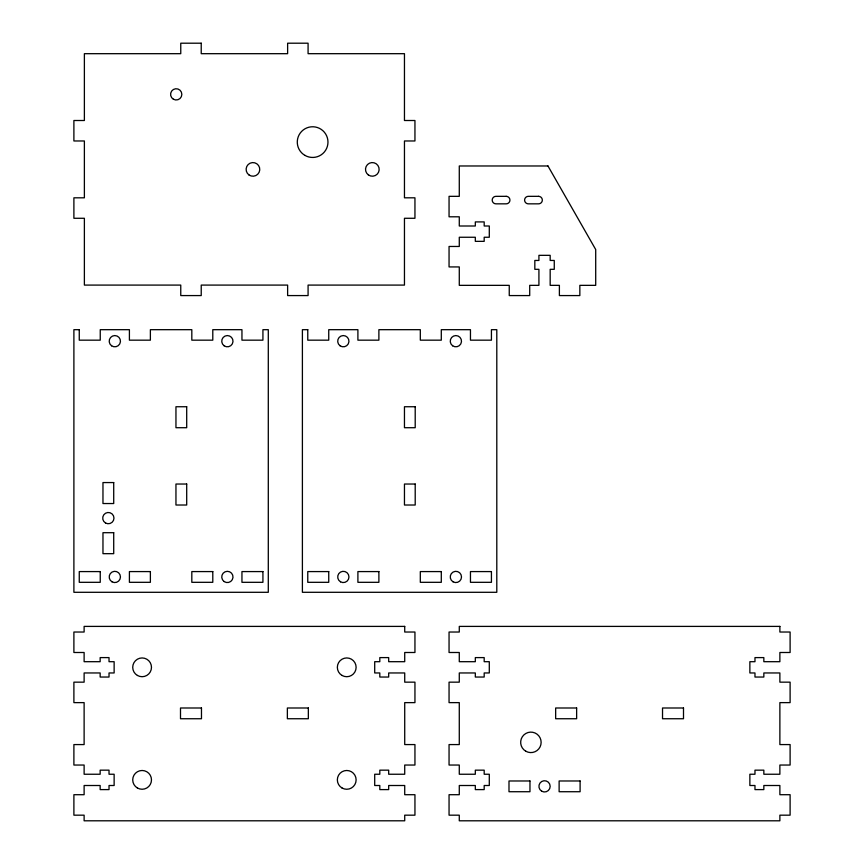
<?xml version="1.0" encoding="UTF-8"?>
<svg xmlns="http://www.w3.org/2000/svg" width="864" height="864" viewBox="0 0 864 864"><rect width="100%" height="100%" fill="white"/><g stroke="black" fill="none" stroke-linecap="round" stroke-linejoin="round"><path stroke-width="1.3" d="M201.226 43.2L180.76 43.2L180.76 53.687L84.38 53.687L84.38 120.506L73.894 120.506L73.894 140.972L84.38 140.972L84.38 197.813L73.894 197.813L73.894 218.279L84.38 218.279L84.38 285.088L180.76 285.088L180.76 295.574L201.226 295.574L201.226 285.088L287.626 285.088L287.626 295.574L308.081 295.574L308.081 285.088L404.46 285.088L404.46 218.279L414.947 218.279L414.947 197.813L404.46 197.813L404.46 140.972L414.947 140.972L414.947 120.506L404.46 120.506L404.46 53.687L308.081 53.687L308.081 43.2L287.626 43.2L287.626 53.687L201.226 53.687L201.226 43.2M547.96 165.974L459.281 165.974L459.281 196.333L449.053 196.333L449.053 216.799L459.281 216.799L459.281 226.001L475.319 226.001L475.319 221.908L484.186 221.908L484.186 226.001L489.294 226.001L489.294 237.254L484.186 237.254L484.186 241.348L475.319 241.348L475.319 237.254L459.281 237.254L459.281 246.467L449.053 246.467L449.053 266.933L459.281 266.933L459.281 285.347L509.252 285.347L509.252 295.574L529.708 295.574L529.708 285.347L538.92 285.347L538.92 269.32L534.827 269.32L534.827 260.453L538.92 260.453L538.92 255.334L550.174 255.334L550.174 260.453L554.267 260.453L554.267 269.32L550.174 269.32L550.174 285.347L559.386 285.347L559.386 295.574L579.841 295.574L579.841 285.347L595.706 285.347L595.706 249.534L547.96 165.974M506.174 196.333L495.947 196.333A3.748 3.748 0 0 0 492.199 200.081A3.748 3.748 0 0 0 495.947 203.839L506.174 203.839A3.748 3.748 0 0 0 509.933 200.081A3.748 3.748 0 0 0 506.174 196.333M538.574 196.333L528.347 196.333A3.748 3.748 0 0 0 524.599 200.081A3.748 3.748 0 0 0 528.347 203.839L538.574 203.839A3.748 3.748 0 0 0 542.333 200.081A3.748 3.748 0 0 0 538.574 196.333M79.261 329.681L73.894 329.681L73.894 592.294L268.294 592.294L268.294 329.681L262.926 329.681L262.926 340.168L241.952 340.168L241.952 329.681L212.792 329.681L212.792 340.168L191.819 340.168L191.819 329.681L150.379 329.681L150.379 340.168L129.406 340.168L129.406 329.681L100.246 329.681L100.246 340.168L79.261 340.168L79.261 329.681M307.768 329.681L302.4 329.681L302.4 592.294L496.8 592.294L496.8 329.681L491.432 329.681L491.432 340.168L470.459 340.168L470.459 329.681L441.299 329.681L441.299 340.168L420.314 340.168L420.314 329.681L378.886 329.681L378.886 340.168L357.901 340.168L357.901 329.681L328.741 329.681L328.741 340.168L307.768 340.168L307.768 329.681M186.7 406.739L175.954 406.739L175.954 427.712L186.7 427.712L186.7 406.739M415.206 406.739L404.46 406.739L404.46 427.712L415.206 427.712L415.206 406.739M113.713 482.566L102.967 482.566L102.967 503.539L113.713 503.539L113.713 482.566M186.7 484.034L175.954 484.034L175.954 505.019L186.7 505.019L186.7 484.034M415.206 484.034L404.46 484.034L404.46 505.019L415.206 505.019L415.206 484.034M113.713 532.699L102.967 532.699L102.967 553.673L113.713 553.673L113.713 532.699M100.246 571.579L79.261 571.579L79.261 582.314L100.246 582.314L100.246 571.579M150.379 571.579L129.406 571.579L129.406 582.314L150.379 582.314L150.379 571.579M212.792 571.579L191.819 571.579L191.819 582.314L212.792 582.314L212.792 571.579M262.926 571.579L241.952 571.579L241.952 582.314L262.926 582.314L262.926 571.579M328.741 571.579L307.768 571.579L307.768 582.314L328.741 582.314L328.741 571.579M378.886 571.579L357.901 571.579L357.901 582.314L378.886 582.314L378.886 571.579M441.299 571.579L420.314 571.579L420.314 582.314L441.299 582.314L441.299 571.579M491.432 571.579L470.459 571.579L470.459 582.314L491.432 582.314L491.432 571.579M404.719 626.4L84.121 626.4L84.121 632.027L73.894 632.027L73.894 652.493L84.121 652.493L84.121 661.694L100.159 661.694L100.159 657.601L109.026 657.601L109.026 661.694L114.134 661.694L114.134 672.959L109.026 672.959L109.026 677.041L100.159 677.041L100.159 672.959L84.121 672.959L84.121 682.16L73.894 682.16L73.894 702.626L84.121 702.626L84.121 744.574L73.894 744.574L73.894 765.04L84.121 765.04L84.121 774.241L100.159 774.241L100.159 770.159L109.026 770.159L109.026 774.241L114.134 774.241L114.134 785.506L109.026 785.506L109.026 789.599L100.159 789.599L100.159 785.506L84.121 785.506L84.121 794.707L73.894 794.707L73.894 815.173L84.121 815.173L84.121 820.8L404.719 820.8L404.719 815.173L414.947 815.173L414.947 794.707L404.719 794.707L404.719 785.506L388.681 785.506L388.681 789.599L379.814 789.599L379.814 785.506L374.706 785.506L374.706 774.241L379.814 774.241L379.814 770.159L388.681 770.159L388.681 774.241L404.719 774.241L404.719 765.04L414.947 765.04L414.947 744.574L404.719 744.574L404.719 702.626L414.947 702.626L414.947 682.16L404.719 682.16L404.719 672.959L388.681 672.959L388.681 677.041L379.814 677.041L379.814 672.959L374.706 672.959L374.706 661.694L379.814 661.694L379.814 657.601L388.681 657.601L388.681 661.694L404.719 661.694L404.719 652.493L414.947 652.493L414.947 632.027L404.719 632.027L404.719 626.4M779.879 626.4L459.281 626.4L459.281 632.027L449.053 632.027L449.053 652.493L459.281 652.493L459.281 661.694L475.319 661.694L475.319 657.601L484.186 657.601L484.186 661.694L489.294 661.694L489.294 672.959L484.186 672.959L484.186 677.041L475.319 677.041L475.319 672.959L459.281 672.959L459.281 682.16L449.053 682.16L449.053 702.626L459.281 702.626L459.281 744.574L449.053 744.574L449.053 765.04L459.281 765.04L459.281 774.241L475.319 774.241L475.319 770.159L484.186 770.159L484.186 774.241L489.294 774.241L489.294 785.506L484.186 785.506L484.186 789.599L475.319 789.599L475.319 785.506L459.281 785.506L459.281 794.707L449.053 794.707L449.053 815.173L459.281 815.173L459.281 820.8L779.879 820.8L779.879 815.173L790.106 815.173L790.106 794.707L779.879 794.707L779.879 785.506L763.841 785.506L763.841 789.599L754.974 789.599L754.974 785.506L749.866 785.506L749.866 774.241L754.974 774.241L754.974 770.159L763.841 770.159L763.841 774.241L779.879 774.241L779.879 765.04L790.106 765.04L790.106 744.574L779.879 744.574L779.879 702.626L790.106 702.626L790.106 682.16L779.879 682.16L779.879 672.959L763.841 672.959L763.841 677.041L754.974 677.041L754.974 672.959L749.866 672.959L749.866 661.694L754.974 661.694L754.974 657.601L763.841 657.601L763.841 661.694L779.879 661.694L779.879 652.493L790.106 652.493L790.106 632.027L779.879 632.027L779.879 626.4M201.474 707.994L180.5 707.994L180.5 718.74L201.474 718.74L201.474 707.994M308.34 707.994L287.366 707.994L287.366 718.74L308.34 718.74L308.34 707.994M576.634 707.994L555.66 707.994L555.66 718.74L576.634 718.74L576.634 707.994M683.5 707.994L662.526 707.994L662.526 718.74L683.5 718.74L683.5 707.994M529.967 780.98L508.993 780.98L508.993 791.726L529.967 791.726L529.967 780.98M580.1 780.98L559.127 780.98L559.127 791.726L580.1 791.726L580.1 780.98M173.394 99.23A5.627 5.627 0 0 0 181.84 94.36A5.627 5.627 0 0 0 173.394 89.489A5.627 5.627 0 0 0 173.394 99.23M368.388 174.971A6.826 6.826 0 0 0 379.112 170.003A6.826 6.826 0 0 0 369.446 163.199A6.826 6.826 0 0 0 368.388 174.971M249.016 174.971A6.826 6.826 0 0 0 259.74 170.003A6.826 6.826 0 0 0 250.085 163.199A6.826 6.826 0 0 0 249.016 174.971M304.96 155.401A15.347 15.347 0 0 0 327.974 142.106A15.347 15.347 0 0 0 304.96 128.812A15.347 15.347 0 0 0 304.96 155.401M452.639 345.794A5.627 5.627 0 0 0 461.473 341.701A5.627 5.627 0 0 0 453.514 336.085A5.627 5.627 0 0 0 452.639 345.794M340.081 345.794A5.627 5.627 0 0 0 348.926 341.701A5.627 5.627 0 0 0 340.967 336.085A5.627 5.627 0 0 0 340.081 345.794M453.06 581.818A5.627 5.627 0 0 0 461.506 576.947A5.627 5.627 0 0 0 453.06 572.076A5.627 5.627 0 0 0 453.06 581.818M340.513 581.818A5.627 5.627 0 0 0 348.959 576.947A5.627 5.627 0 0 0 340.513 572.076A5.627 5.627 0 0 0 340.513 581.818M105.527 522.99A5.627 5.627 0 0 0 113.972 518.119A5.627 5.627 0 0 0 105.527 513.238A5.627 5.627 0 0 0 105.527 522.99M224.132 345.794A5.627 5.627 0 0 0 232.978 341.701A5.627 5.627 0 0 0 225.007 336.085A5.627 5.627 0 0 0 224.132 345.794M111.586 345.794A5.627 5.627 0 0 0 120.431 341.701A5.627 5.627 0 0 0 112.46 336.085A5.627 5.627 0 0 0 111.586 345.794M224.132 581.548A5.627 5.627 0 0 0 232.978 577.454A5.627 5.627 0 0 0 225.007 571.838A5.627 5.627 0 0 0 224.132 581.548M112.007 581.818A5.627 5.627 0 0 0 120.452 576.947A5.627 5.627 0 0 0 112.007 572.076A5.627 5.627 0 0 0 112.007 581.818M525.787 751.216A10.228 10.228 0 0 0 541.134 742.36A10.228 10.228 0 0 0 525.787 733.493A10.228 10.228 0 0 0 525.787 751.216M541.739 791.23A5.627 5.627 0 0 0 550.174 786.359A5.627 5.627 0 0 0 541.739 781.477A5.627 5.627 0 0 0 541.739 791.23M342.047 675.454A9.374 9.374 0 0 0 356.119 667.321A9.374 9.374 0 0 0 342.047 659.2A9.374 9.374 0 0 0 342.047 675.454M137.419 675.454A9.374 9.374 0 0 0 151.481 667.321A9.374 9.374 0 0 0 137.419 659.2A9.374 9.374 0 0 0 137.419 675.454M342.047 788A9.374 9.374 0 0 0 356.119 779.879A9.374 9.374 0 0 0 342.047 771.746A9.374 9.374 0 0 0 342.047 788M137.419 788A9.374 9.374 0 0 0 151.481 779.879A9.374 9.374 0 0 0 137.419 771.746A9.374 9.374 0 0 0 137.419 788"/></g></svg>
